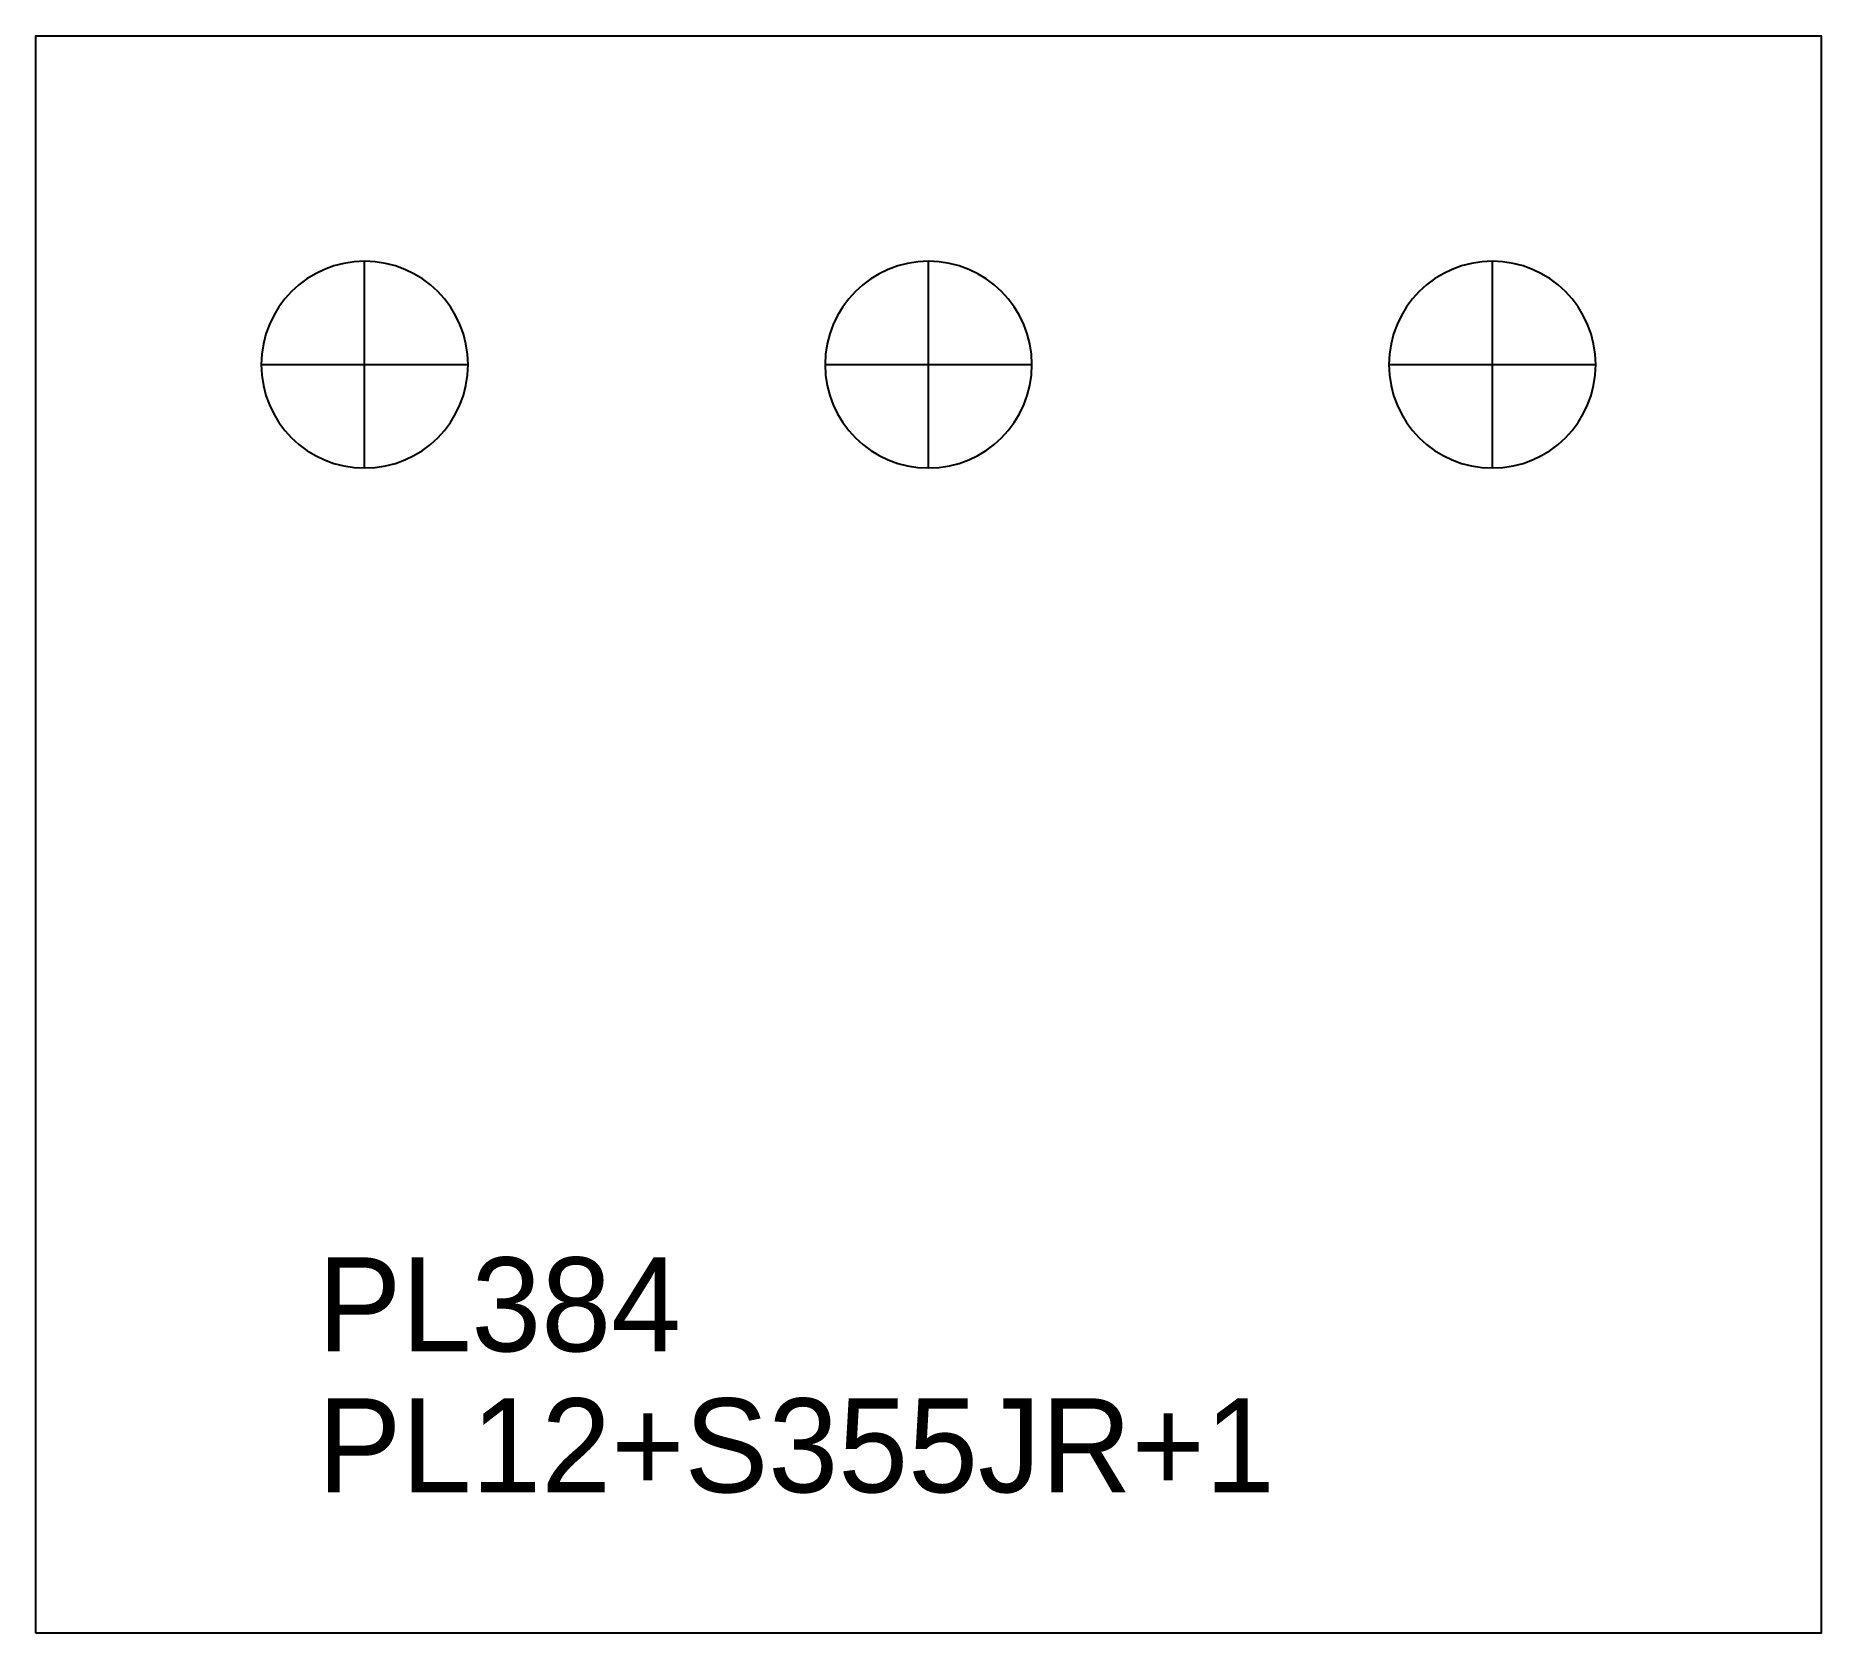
# Model space of a CAD drawing. Extents: x 0 to 190, y 0 to 170.
import ezdxf

# ---------------------------------------------------------------- set-up
doc = ezdxf.new("R2010")
doc.units = 0
for name, color, linetype in [('22', 7, 'CONTINUOUS'), ('CUT', 7, 'CONTINUOUS'), ('SCRIBE', 3, 'CONTINUOUS'), ('TEXT', 7, 'CONTINUOUS')]:
    doc.layers.add(name, color=color, linetype=linetype)

msp = doc.modelspace()

# ---------------------------------------------------------------- linework, layer by layer
at = {"layer": '22', "color": 7, "linetype": 'CONTINUOUS'}
for p, q in [((35, 124), (35, 146)), ((95, 124), (95, 146)), ((155, 124), (155, 146)), ((24, 135), (46, 135)), ((84, 135), (106, 135)), ((144, 135), (166, 135))]:
    msp.add_line(p, q, dxfattribs=at)
for points in [[(35, 146, 1), (35, 124, 1)], [(95, 146, 1), (95, 124, 1)], [(155, 146, 1), (155, 124, 1)]]:
    msp.add_lwpolyline(points, format="xyb", close=True, dxfattribs=at)
at = {"layer": 'CUT', "color": 7, "linetype": 'CONTINUOUS'}
msp.add_lwpolyline([(0, 0), (0, 170), (190, 170), (190, 0)], close=True, dxfattribs=at)

# ---------------------------------------------------------------- texts
at = {"layer": 'SCRIBE', "color": 3}
msp.add_text('PL384', height=10, dxfattribs=at).set_placement((30, 30))
at = {"layer": 'TEXT', "color": 7}
msp.add_text('PL12+S355JR+1', height=10, dxfattribs=at).set_placement((30, 15))

doc.saveas('drawing.dxf')
